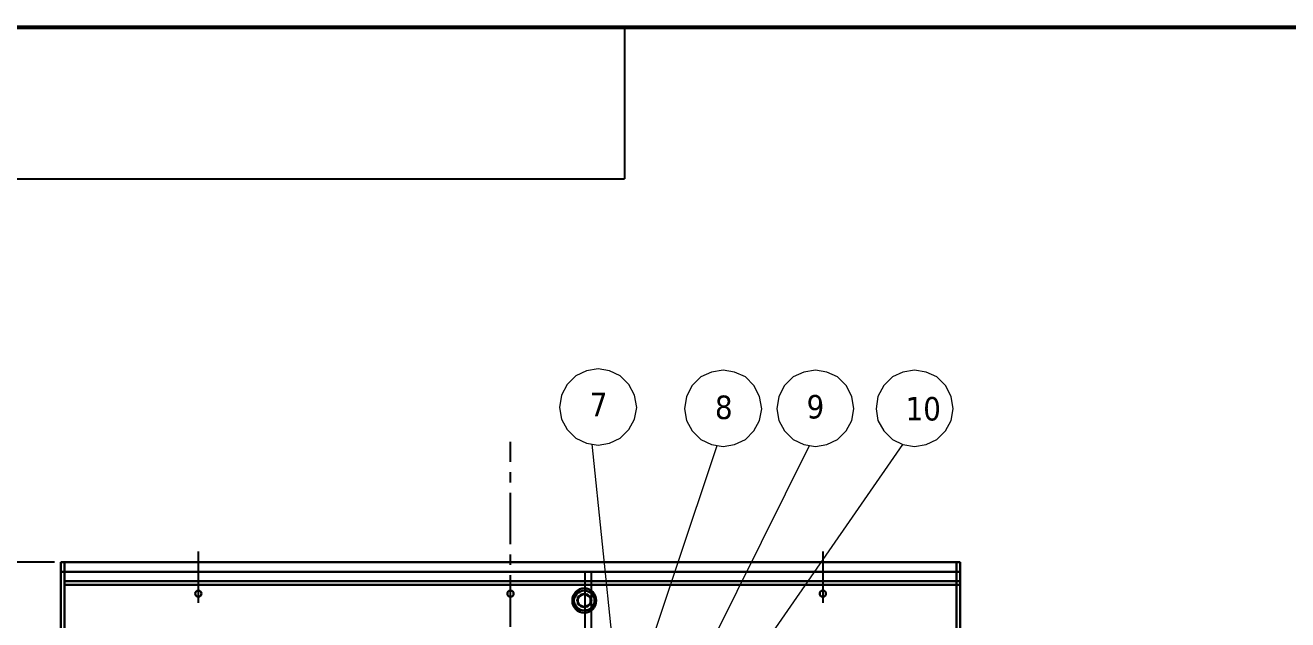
# Model space of a CAD drawing. Header units: millimetres. Extents: x 208456 to 224154, y -159503 to -153953.
# Drawn here: x 209628 to 211649, y -155089 to -154137 of the extents above; entities that cross this region are included whole.
import ezdxf

# ---------------------------------------------------------------- set-up
doc = ezdxf.new("R2010")
doc.units = ezdxf.units.MM
doc.header["$LTSCALE"] = 13
doc.linetypes.add('CENTERX2', pattern=[101.6, 63.5, -12.7, 12.7, -12.7])
for name, color, linetype in [('1', 4, 'Continuous'), ('2', 3, 'Continuous'), ('粗实线', 4, 'Continuous')]:
    doc.layers.add(name, color=color, linetype=linetype)
doc.layers.add('标注、文本', color=3, linetype='Continuous', lineweight=25)
doc.layers.add('铁心', color=3, linetype='Continuous', lineweight=0)
doc.styles.get("Standard").update_dxf_attribs({"font": 'gbenor.shx', "bigfont": 'gbcbig.shx'})
doc.styles.add('Tahoma$001', font='tahoma.ttf', dxfattribs={"height": 2.159784})
doc.dimstyles.new('1-15', dxfattribs={"dimscale": 20, "dimtxt": 3.5, "dimasz": 2, "dimexe": 1.5, "dimexo": 0.5, "dimgap": 0.5, "dimtad": 1, "dimtoh": 1, "dimdec": 1, "dimdsep": 46, "dimtxsty": 'Standard', "dimcen": 2.5, "dimclrd": 3, "dimclre": 3, "dimclrt": 3, "dimadec": 0, "dimazin": 2, "dimtfac": 1, "dimtdec": 1, "dimtmove": 0, "dimatfit": 2, "dimfxl": 1, "dimarcsym": 0})

# ---------------------------------------------------------------- blocks, each defined once
blk = doc.blocks.new('A$C3970166B')
at = {"layer": '标注、文本', "color": 4, "lineweight": 30}
for points in [[(20.3, 13.5), (18.6, 16.9), (16.1, 19.5), (12.7, 20.3), (9.3, 19.5), (6.8, 16.9), (5.1, 13.5), (6.8, 9.3), (9.3, 6.8), (12.7, 5.9), (16.1, 6.8), (18.6, 9.3)], [(19.5, 16.9), (12.7, 20.3), (5.9, 16.9), (5.9, 9.3), (12.7, 5.9), (19.5, 9.3)]]:
    blk.add_lwpolyline(points, close=True, dxfattribs=at)
for major_axis, ratio in [((0, 13.1), 0.967742), ((-11, 0), 0.961538)]:
    blk.add_ellipse((12.7, 13.1), major_axis=major_axis, ratio=ratio, start_param=0, end_param=6.283185, dxfattribs=at)
blk = doc.blocks.new('*D1574')
at = {"layer": 'Defpoints', "color": 0, "lineweight": -3, "transparency": 16777216}
for p in [(209393.8, -154996.7), (209684.6, -154996.7), (209684.6, -156646.7)]:
    blk.add_point(p, dxfattribs=at)
at = {"layer": '标注、文本', "color": 3, "lineweight": -2, "transparency": 16777216}
for p, q in [((209674.6, -154996.7), (209363.8, -154996.7)), ((209393.8, -156606.7), (209393.8, -155036.7)), ((209674.6, -156646.7), (209363.8, -156646.7))]:
    blk.add_line(p, q, dxfattribs=at)
at = {"layer": '标注、文本', "color": 3, "lineweight": -3, "transparency": 16777216}
for points in [[(209387.2, -155036.7), (209400.5, -155036.7), (209393.8, -154996.7)], [(209387.2, -156606.7), (209400.5, -156606.7), (209393.8, -156646.7)]]:
    blk.add_solid(points, dxfattribs=at)
at = {"layer": '标注、文本', "color": 3, "transparency": 16777216, "insert": (209348.8, -155821.7), "char_height": 70, "attachment_point": 5, "rotation": 90}
blk.add_mtext('1700', dxfattribs=at)

msp = doc.modelspace()

# ---------------------------------------------------------------- linework, layer by layer
at = {"layer": '1', "color": 1, "linetype": 'CENTERX2', "lineweight": -3, "ltscale": 0.1}
for p, q in [((210404.576, -156816.891), (210404.576, -154803.914)), ((209904.576, -154979.3), (209904.576, -155078.299)), ((209904.576, -154979.3), (209904.576, -155078.299)), ((210904.576, -154979.3), (210904.576, -155078.299)), ((210904.576, -154979.3), (210904.576, -155078.299))]:
    msp.add_line(p, q, dxfattribs=at)
at = {"layer": '1', "const_width": 6.541}
msp.add_lwpolyline([(208942.335, -159297.596), (216118.335, -159297.596), (216118.335, -154139.846), (208942.335, -154139.846), (208942.335, -159297.596)], dxfattribs=at)
at = {"layer": '2'}
for p in [(210586.835, -154139.846), (208942.335, -154382.784)]:
    msp.add_line(p, (210586.835, -154382.784), dxfattribs=at)
at = {"layer": '标注、文本'}
for p, q in [((210523.576, -155012.713), (210523.576, -156540.74)), ((210533.576, -155012.713), (210533.576, -156540.74))]:
    msp.add_line(p, q, dxfattribs=at)
at = {"layer": '标注、文本', "color": 4, "lineweight": 30}
for points in [[(210534.093, -155057.29), (210531.553, -155052.21), (210527.743, -155048.4), (210522.663, -155047.13), (210517.583, -155048.4), (210513.773, -155052.21), (210511.233, -155057.29), (210513.773, -155063.64), (210517.583, -155067.45), (210522.663, -155068.72), (210527.743, -155067.45), (210531.553, -155063.64)], [(210532.823, -155052.21), (210522.663, -155047.13), (210512.503, -155052.21), (210512.503, -155063.64), (210522.663, -155068.72), (210532.823, -155063.64)]]:
    msp.add_lwpolyline(points, close=True, dxfattribs=at)
for major_axis, ratio in [((0, 19.685), 0.967742), ((-16.51, 0), 0.961538)]:
    msp.add_ellipse((210522.663, -155057.925), major_axis=major_axis, ratio=ratio, start_param=0, end_param=6.283185, dxfattribs=at)
at = {"layer": '粗实线', "lineweight": 30}
for p, q in [((209684.576, -156546.74), (209684.576, -154996.713)), ((211124.576, -154996.713), (209684.576, -154996.713)), ((209684.576, -155026.713), (209684.576, -154996.713)), ((209684.576, -155026.713), (209684.576, -154996.713)), ((209690.576, -156540.74), (209690.576, -154996.713)), ((211118.576, -156540.74), (211118.576, -154996.713)), ((211124.576, -156546.74), (211124.576, -154996.713)), ((211124.576, -155026.713), (211124.576, -154996.713)), ((211124.576, -155011.713), (209684.576, -155011.713)), ((209690.576, -155026.713), (211124.576, -155026.713)), ((209690.576, -155032.713), (211124.576, -155032.713))]:
    msp.add_line(p, q, dxfattribs=at)
for centre in [(209904.576, -155046.905), (210404.576, -155046.905), (210904.576, -155046.905)]:
    msp.add_circle(centre, 5, dxfattribs=at)
at = {"layer": '铁心'}
for points in [[(210606.565, -154748.711), (210603.252, -154728.832), (210594.217, -154711.665), (210580.362, -154697.81), (210563.194, -154690.28), (210544.822, -154686.967), (210526.148, -154690.28), (210509.282, -154697.81), (210495.427, -154711.665), (210486.09, -154728.832), (210483.078, -154748.711), (210486.09, -154767.384), (210495.427, -154784.251), (210509.282, -154798.105), (210526.148, -154805.936), (210544.822, -154808.948), (210563.194, -154805.936), (210580.362, -154798.105), (210594.217, -154784.251), (210603.252, -154767.384)], [(210806.696, -154750.813), (210803.383, -154730.935), (210794.347, -154713.767), (210780.493, -154699.912), (210763.325, -154692.383), (210744.953, -154689.07), (210726.279, -154692.383), (210709.413, -154699.912), (210695.558, -154713.767), (210686.221, -154730.935), (210683.209, -154750.813), (210686.221, -154769.487), (210695.558, -154786.353), (210709.413, -154800.208), (210726.279, -154808.039), (210744.953, -154811.051), (210763.325, -154808.039), (210780.493, -154800.208), (210794.347, -154786.353), (210803.383, -154769.487)], [(210954.368, -154750.813), (210951.055, -154730.935), (210942.02, -154713.767), (210928.165, -154699.912), (210910.997, -154692.383), (210892.625, -154689.07), (210873.951, -154692.383), (210857.085, -154699.912), (210843.23, -154713.767), (210833.893, -154730.935), (210830.881, -154750.813), (210833.893, -154769.487), (210843.23, -154786.353), (210857.085, -154800.208), (210873.951, -154808.039), (210892.625, -154811.051), (210910.997, -154808.039), (210928.165, -154800.208), (210942.02, -154786.353), (210951.055, -154769.487)], [(211113.256, -154750.813), (211109.943, -154730.935), (211100.907, -154713.767), (211087.053, -154699.912), (211069.885, -154692.383), (211051.513, -154689.07), (211032.839, -154692.383), (211015.972, -154699.912), (211002.118, -154713.767), (210992.781, -154730.935), (210989.769, -154750.813), (210992.781, -154769.487), (211002.118, -154786.353), (211015.972, -154800.208), (211032.839, -154808.039), (211051.513, -154811.051), (211069.885, -154808.039), (211087.053, -154800.208), (211100.907, -154786.353), (211109.943, -154769.487)]]:
    msp.add_lwpolyline(points, close=True, dxfattribs=at)
for points in [[(210601.283, -155448.054), (210535.485, -154807.442), (210535.485, -154807.442)], [(210604.573, -155200.849), (210735.616, -154809.545), (210735.616, -154809.545)], [(210690.411, -155197.547), (210883.288, -154809.545), (210883.288, -154809.545)], [(210768.178, -155190.411), (211032.839, -154808.039), (211032.839, -154808.039)]]:
    msp.add_lwpolyline(points, dxfattribs=at)

# ---------------------------------------------------------------- block references
at = {"layer": '标注、文本', "xscale": 1.5, "yscale": 1.5, "zscale": 1.5}
msp.add_blockref('A$C3970166B', (210503.613, -155077.61), dxfattribs=at)

# ---------------------------------------------------------------- texts
at = {"layer": '铁心', "style": 'Tahoma$001'}
for s, height, p in [('7', 37.589, (210531.509, -154762.832)), ('8', 37.589, (210731.893, -154767.248)), ('9', 37.589, (210878.596, -154766.318)), ('10', 37.5893, (211037.125, -154769.54))]:
    msp.add_text(s, height=height, dxfattribs=at).set_placement(p)

# ---------------------------------------------------------------- dimensions: what is measured, and where the dimension line sits
at = {"layer": '标注、文本'}
dim = msp.add_linear_dim(base=(209393.824, -154996.713), p1=(209684.576, -156646.74), p2=(209684.576, -154996.713), angle=90, text='1700', dimstyle='1-15', dxfattribs=at)
dim.commit()
dim.dimension.update_dxf_attribs({"geometry": '*D1574', "text_midpoint": (209348.824, -155821.727)})

doc.saveas('drawing.dxf')
